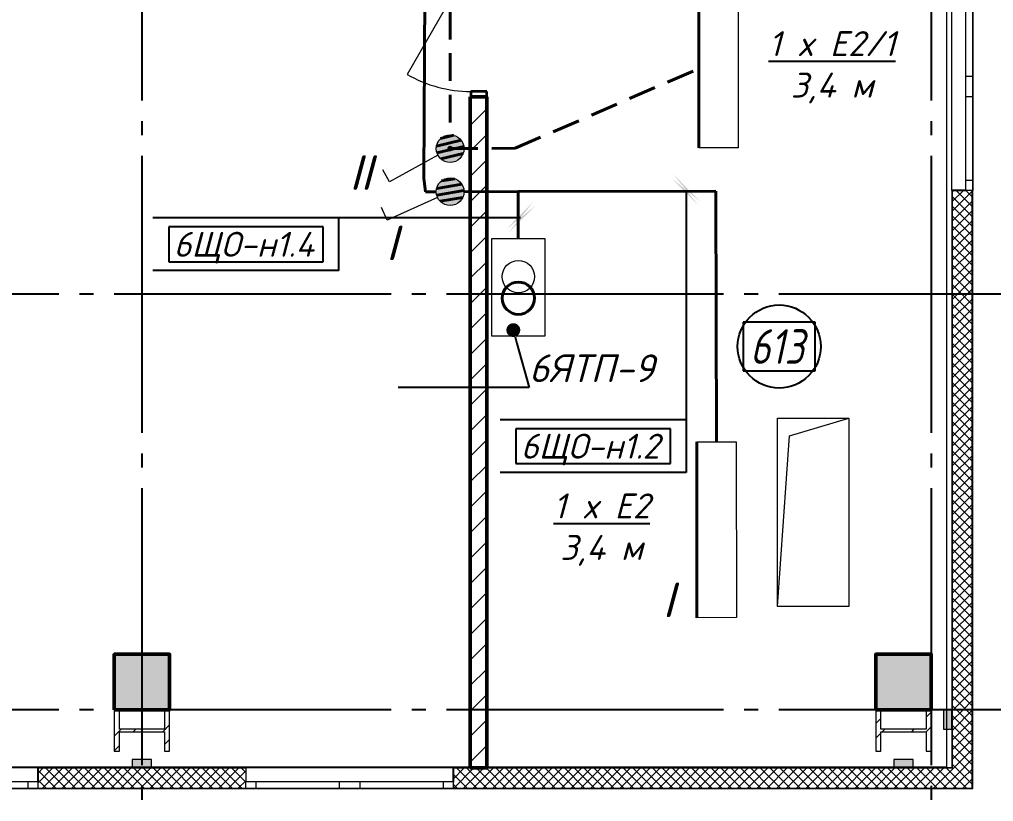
# Model space of a CAD drawing. Header units: millimetres. Extents: x 0 to 1093, y 0 to 420.
# Drawn here: x 449.3 to 519.7, y 93 to 149.4 of the extents above; entities that cross this region are included whole.
import ezdxf
from ezdxf import colors
from ezdxf.entities.mleader import LeaderData, LeaderLine
from ezdxf.math import Vec2, Vec3

# ---------------------------------------------------------------- set-up
doc = ezdxf.new("R2010")
doc.units = ezdxf.units.MM
doc.linetypes.add('JIS_02_2.0', pattern=[3, 2, -1])
doc.linetypes.add('ГОСТ 2.303 5', pattern=[24, 20, -1.5, 1, -1.5])
for name, color, linetype in [('Viewport1ForCustomObjects_0', 7, 'Continuous'), ('Viewport2ForCustomObjects_0', 7, 'Continuous'), ('Номер помещения', 7, 'Continuous'), ('СПКБ-0000-000-АР#006$0$Двери ArchiCAD', 7, 'Continuous'), ('СПКБ-0000-000-АР#006$0$Колонны новые', 7, 'Continuous'), ('СПКБ-0000-000-АР#006$0$Колонны существующие', 7, 'Continuous'), ('СПКБ-0000-000-АР#006$0$Окна ArchiCAD', 7, 'Continuous'), ('СПКБ-0000-000-АР#006$0$Перекрытие новые', 7, 'Continuous'), ('СПКБ-0000-000-АР#006$0$Стены', 7, 'Continuous'), ('СПКБ-0000-000-АР#006$0$Фахверк', 7, 'Continuous'), ('Строительные оси', 7, 'Continuous'), ('ЭО_АВАРИЙНОЕ ОСВЕЩЕНИЕ', 7, 'Continuous'), ('ЭО_РАБОЧЕЕ ОСВЕЩЕНИЕ', 7, 'Continuous'), ('ЭС', 7, 'Continuous')]:
    doc.layers.add(name, color=color, linetype=linetype)
for name, color, linetype, lineweight, true_color in [('СПКБ-0000-000-АР#006$0$Двери ArchiCAD_Ном._пера__23', 7, 'Continuous', 35, 0xff6600), ('СПКБ-0000-000-АР#006$0$Двери ArchiCAD_Ном._пера__3', 7, 'Continuous', 18, 0xff6600), ('СПКБ-0000-000-АР#006$0$Двери ArchiCAD_Ном._пера__58', 7, 'Continuous', 50, 0xdf0000), ('СПКБ-0000-000-АР#006$0$Колонны новые_Ном._пера__108', 7, 'Continuous', 13, 0xfd8379), ('СПКБ-0000-000-АР#006$0$Колонны существующие_Ном._пера__102', 7, 'Continuous', 13, 0xcccccc), ('СПКБ-0000-000-АР#006$0$Окна ArchiCAD_Ном._пера__68', 7, 'Continuous', 20, 0xfd4435), ('СПКБ-0000-000-АР#006$0$Перекрытие новые_Ном._пера__161', 7, 'Continuous', 13, 0xe11606), ('СПКБ-0000-000-АР#006$0$Стены_Ном._пера__58', 7, 'Continuous', 50, 0xdf0000), ('СПКБ-0000-000-АР#006$0$Стены_Ном._пера__68', 7, 'Continuous', 20, 0xfd4435), ('СПКБ-0000-000-АР#006$0$Фахверк_Ном._пера__102', 7, 'Continuous', 13, 0xcccccc)]:
    doc.layers.add(name, color=color, linetype=linetype, lineweight=lineweight, true_color=true_color)
for name, color, linetype, lineweight in [('СПКБ-0000-000-АР#006$0$Колонны новые_Ном._пера__20', 1, 'Continuous', 20), ('СПКБ-0000-000-АР#006$0$Колонны существующие_Ном._пера__141', 7, 'Continuous', 50), ('СПКБ-0000-000-АР#006$0$Окна ArchiCAD_Ном._пера__6', 5, 'Continuous', 9), ('СПКБ-0000-000-АР#006$0$Стены_Ном._пера__20', 1, 'Continuous', 20), ('СПКБ-0000-000-АР#006$0$Фахверк_Ном._пера__1', 7, 'Continuous', 13), ('СПКБ-0000-000-АР#006$0$Шахты ОВ_Ном._пера__1', 7, 'Continuous', 13)]:
    doc.layers.add(name, color=color, linetype=linetype, lineweight=lineweight)
doc.styles.add('1.8', font='isocpeui.ttf', dxfattribs={"height": 1.8})
doc.styles.add('2.5', font='isocpeui.ttf')
doc.styles.add('CustomTextStyle102', font='isocpeui.ttf', dxfattribs={"width": 0.987755, "height": 1.8})
doc.styles.add('CustomTextStyle104', font='isocpeui.ttf', dxfattribs={"width": 0.987755, "height": 1.8})
doc.styles.add('CustomTextStyle49', font='isocpeui.ttf', dxfattribs={"width": 0.811416, "height": 2.5})
pattern_1 = [(45, (0, 0), (-35.35534, 35.35534), []), (135, (0, 0), (35.35534, 35.35534), [])]
pattern_2 = [(45, (0, 0), (-91.9239, 91.9239), [])]
pattern_3 = [(45, (0, 0), (-159.099, 159.099), []), (45, (-53.03, 53.03), (-159.099, 159.099), [])]

# ---------------------------------------------------------------- blocks, each defined once
blk = doc.blocks.new('_Dot')
at = {"color": 0, "linetype": 'ByBlock', "lineweight": -2}
blk.add_line((-0.5, 0), (-1, 0), dxfattribs=at)
at = {"color": 0, "linetype": 'ByBlock', "const_width": 0.5}
blk.add_lwpolyline([(-0.25, 0, 1), (0.25, 0, 1)], format="xyb", close=True, dxfattribs=at)
blk = doc.blocks.new('*E373')
at = {"layer": 'Номер помещения', "color": 7, "linetype": 'Continuous', "true_color": 0xffffff}
for p, q in [((169.053, 6.833), (163.853, 6.833)), ((163.853, 6.833), (163.853, 3.333)), ((169.053, 3.333), (169.053, 6.833)), ((163.853, 3.333), (169.053, 3.333)), ((163.853, 3.333), (163.853, 3.333))]:
    blk.add_line(p, q, dxfattribs=at)
at = {"layer": 'Номер помещения', "color": 6, "linetype": 'Continuous'}
blk.add_circle((166.453, 5.083), 3, dxfattribs=at)
at = {"layer": 'Строительные оси', "color": 3, "linetype": 'ГОСТ 2.303 5', "lineweight": 25}
for p, q in [((120.431, 258.857), (120.431, -45.143)), ((177.431, 258.857), (177.431, -45.143)), ((186.431, 8.857), (-283.569, 8.857)), ((186.431, -21.143), (-283.569, -21.143))]:
    blk.add_line(p, q, dxfattribs=at)
at = {"layer": 'ЭО_АВАРИЙНОЕ ОСВЕЩЕНИЕ', "color": 1, "linetype": 'JIS_02_2.0', "lineweight": 40}
for p, q in [((142.68, 47.259), (142.688, 20.378)), ((147.388, 19.402), (160.649, 25.158)), ((142.688, 19.378), (147.388, 19.402)), ((142.688, 19.378), (142.688, 19.378)), ((142.688, 19.378), (142.688, 19.378)), ((142.688, 19.378), (142.688, 19.378)), ((142.688, 19.378), (142.688, 19.378)), ((142.688, 19.378), (142.688, 19.378)), ((142.688, 19.378), (142.688, 19.378)), ((142.688, 19.378), (142.688, 19.378)), ((142.688, 19.378), (142.688, 19.378)), ((142.688, 19.378), (142.688, 19.378)), ((147.388, 19.402), (147.388, 19.402)), ((147.388, 19.402), (147.388, 19.402)), ((147.388, 19.402), (147.388, 19.402)), ((147.388, 19.402), (147.388, 19.402))]:
    blk.add_line(p, q, dxfattribs=at)
at = {"layer": 'ЭО_АВАРИЙНОЕ ОСВЕЩЕНИЕ', "color": 1, "lineweight": 40}
for p, q in [((160.649, 19.431), (160.649, 32.121)), ((143.487, 19.979), (141.702, 19.544)), ((142.96, 20.341), (142.004, 20.108)), ((143.676, 19.535), (141.739, 19.063)), ((143.626, 19.032), (142.014, 18.639))]:
    blk.add_line(p, q, dxfattribs=at)
at = {"layer": 'ЭО_АВАРИЙНОЕ ОСВЕЩЕНИЕ', "color": 7, "lineweight": 0}
for p, q in [((163.499, 32.121), (163.499, 19.431)), ((163.499, 19.431), (160.649, 19.431)), ((141.811, 18.898), (138.302, 16.977)), ((138.302, 16.977), (137.822, 17.855))]:
    blk.add_line(p, q, dxfattribs=at)
at = {"layer": 'ЭО_АВАРИЙНОЕ ОСВЕЩЕНИЕ', "color": 1, "linetype": 'JIS_02_2.0', "lineweight": 40, "const_width": 0.2, "flags": 128}
blk.add_lwpolyline([(142.588, 19.378, 1), (142.788, 19.378, 1)], format="xyb", close=True, dxfattribs=at)
at = {"layer": 'ЭО_АВАРИЙНОЕ ОСВЕЩЕНИЕ', "color": 7, "lineweight": 0}
blk.add_circle((142.688, 19.378), 1, dxfattribs=at)
at = {"layer": 'ЭО_АВАРИЙНОЕ ОСВЕЩЕНИЕ', "color": 1, "lineweight": 0}
for points in [[(141.833, 19.898), (141.79, 19.615), (143.659, 19.615)], [(142.291, 20.233), (141.833, 19.898), (143.452, 19.898)], [(141.833, 19.898), (143.452, 19.898), (143.659, 19.615)], [(142.451, 20.35), (142.291, 20.233), (143.207, 20.233)], [(142.291, 20.233), (143.207, 20.233), (143.452, 19.898)], [(141.79, 19.615), (141.716, 19.141), (143.586, 19.141)], [(141.716, 19.141), (141.923, 18.859), (143.542, 18.859)], [(141.716, 19.141), (143.586, 19.141), (143.542, 18.859)], [(141.79, 19.615), (143.659, 19.615), (143.586, 19.141)], [(141.923, 18.859), (142.168, 18.524), (143.085, 18.524)], [(141.923, 18.859), (143.542, 18.859), (143.085, 18.524)], [(142.168, 18.524), (143.085, 18.524), (142.925, 18.407)]]:
    blk.add_solid(points, dxfattribs=at)
at = {"layer": 'ЭО_РАБОЧЕЕ ОСВЕЩЕНИЕ', "color": 5, "lineweight": 40}
for p, q in [((140.912, 43.933), (140.798, 17.248)), ((140.798, 17.248), (140.912, 16.266)), ((143.033, 17.202), (142.062, 17.043)), ((140.912, 16.266), (141.689, 16.265)), ((143.531, 16.802), (141.718, 16.503)), ((143.685, 16.344), (141.719, 16.021)), ((143.689, 16.266), (147.601, 16.275)), ((147.601, 16.275), (161.875, 16.308)), ((147.609, 12.852), (147.601, 16.275)), ((161.875, 16.308), (161.917, -1.806)), ((143.598, 15.847), (141.96, 15.578)), ((147.617, 9.352), (147.617, 9.352)), ((160.509, -14.496), (160.505, -1.806))]:
    blk.add_line(p, q, dxfattribs=at)
at = {"layer": 'ЭО_РАБОЧЕЕ ОСВЕЩЕНИЕ', "color": 7, "lineweight": 0}
for p, q in [((141.778, 15.851), (138.133, 14.203)), ((138.133, 14.203), (137.721, 15.114)), ((149.561, 12.852), (145.673, 12.852)), ((145.673, 12.852), (145.673, 5.852)), ((149.561, 5.852), (149.561, 12.852)), ((145.673, 5.852), (149.561, 5.852)), ((160.505, -1.806), (163.355, -1.805)), ((163.355, -1.805), (163.359, -14.495)), ((163.359, -14.495), (160.509, -14.496))]:
    blk.add_line(p, q, dxfattribs=at)
for centre, radius in [((142.689, 16.263), 1), ((147.617, 10.13), 1.167)]:
    blk.add_circle(centre, radius, dxfattribs=at)
at = {"layer": 'ЭО_РАБОЧЕЕ ОСВЕЩЕНИЕ', "color": 5, "lineweight": 40}
blk.add_circle((147.617, 8.575), 1.167, dxfattribs=at)
at = {"layer": 'ЭО_РАБОЧЕЕ ОСВЕЩЕНИЕ', "color": 5, "lineweight": 0}
for points in [[(142.246, 17.076), (141.876, 16.846), (143.414, 16.846)], [(142.526, 17.25), (142.246, 17.076), (143.272, 17.076)], [(142.246, 17.076), (143.272, 17.076), (143.414, 16.846)], [(141.778, 16.426), (141.702, 16.101), (143.6, 16.101)], [(141.876, 16.846), (141.778, 16.426), (143.675, 16.426)], [(141.778, 16.426), (143.675, 16.426), (143.6, 16.101)], [(141.876, 16.846), (143.414, 16.846), (143.675, 16.426)], [(141.702, 16.101), (141.963, 15.68), (143.501, 15.68)], [(141.702, 16.101), (143.6, 16.101), (143.501, 15.68)], [(141.963, 15.68), (142.106, 15.451), (143.132, 15.451)], [(141.963, 15.68), (143.501, 15.68), (143.132, 15.451)], [(142.106, 15.451), (143.132, 15.451), (142.851, 15.277)]]:
    blk.add_solid(points, dxfattribs=at)
at = {"layer": 'Номер помещения', "linetype": 'Continuous', "style": 'CustomTextStyle49', "width": 0.811416}
blk.add_text('613', height=2.5, dxfattribs=at).set_placement((164.353, 3.833))
blk = doc.blocks.new('СПКБ-0000-000-АР#006$0$Перекрытие_1', base_point=(-24406.7, 20246.8))
at = {"layer": 'СПКБ-0000-000-АР#006$0$Перекрытие новые_Ном._пера__161', "color": 12, "linetype": 'Continuous', "lineweight": 13, "true_color": 0xe11606, "flags": 128}
blk.add_lwpolyline([(-17959.4, 25285.7), (17852.9, 25289.2), (17852.9, 19187.9), (22461.7, 19187.9), (22461.7, 18544.1), (22461.7, 17594.1), (22461.7, 15678), (25022.7, 15678), (25022.7, 12760.6), (19944.2, 12760.6), (19944.2, 10010.9), (25022.7, 10010.9), (25022.7, 7088.5), (22462, 7088.5), (22462, 5173.8), (22462, 4223.8), (22462, 3576.5), (17852.7, 3576.5), (17852.9, -2527.3), (5824.2, -2528.1), (-24406.7, -2530.3)], dxfattribs=at)
blk = doc.blocks.new('СПКБ-0000-000-АР#006$0$Двустворчатое Окно 19')
at = {"layer": 'СПКБ-0000-000-АР#006$0$Окна ArchiCAD_Ном._пера__6', "color": 5, "linetype": 'Continuous', "lineweight": 9}
for p, q in [((-747, 100), (747, 100)), ((-750, 0), (-675, 0)), ((-675, 0), (-675, -50)), ((-675, 0), (-75, 0)), ((-75, -50), (-75, 0)), ((-75, 0), (0, 0)), ((0, 0), (75, 0)), ((75, 0), (75, -50)), ((75, 0), (675, 0)), ((675, -50), (675, 0)), ((675, 0), (750, 0)), ((-750, -50), (750, -50)), ((-675, -50), (-750, -50)), ((-75, -50), (-675, -50)), ((0, -50), (-75, -50)), ((75, -50), (0, -50)), ((675, -50), (75, -50)), ((750, -50), (675, -50))]:
    blk.add_line(p, q, dxfattribs=at)
at = {"layer": 'СПКБ-0000-000-АР#006$0$Окна ArchiCAD_Ном._пера__68', "color": 20, "linetype": 'Continuous', "lineweight": 20, "true_color": 0xfd4435}
for p, q in [((-750, -47), (-750, 0)), ((750, -47), (750, 0)), ((-750, -50), (-750, -47)), ((750, -50), (750, -47))]:
    blk.add_line(p, q, dxfattribs=at)
blk = doc.blocks.new('СПКБ-0000-000-АР#006$0$Стена_6', base_point=(17892.7, -2534.3))
at = {"layer": 'СПКБ-0000-000-АР#006$0$Стены_Ном._пера__68', "linetype": 'Continuous', "lineweight": 20, "true_color": 0xfd4435}
for points in [[(17892.7, 3584), (17892.7, 3440.7), (17895.7, 3440.7), (17895.7, 3584)], [(18042.7, 3440.7), (18042.7, 3584), (18039.7, 3584), (18039.7, 3440.7)], [(17895.7, 3440.7), (17892.9, 3440.7), (17892.9, 3300.7), (17895.7, 3300.7)], [(18042.7, 3300.7), (18042.7, 3440.7), (18039.7, 3440.7), (18039.7, 3300.7)], [(17892.7, 3300.7), (17892.7, 3135.7), (17895.7, 3135.7), (17895.7, 3300.7)], [(18042.7, 3300.7), (18039.7, 3300.7), (18039.7, 3135.7), (18042.7, 3135.7)], [(17892.7, 3132.7), (17992.7, 3132.7), (17992.7, 3135.7), (17895.7, 3135.7), (17892.7, 3135.7)], [(17892.7, 1635.7), (17895.7, 1635.7), (17992.7, 1635.7), (17992.7, 1638.7), (17892.7, 1638.7)], [(17892.7, -2114.3), (17895.7, -2114.3), (17895.7, 1635.7), (17892.7, 1635.7)], [(18039.7, -2114.3), (18042.7, -2114.3), (18042.7, 1635.7), (18039.7, 1635.7)], [(17895.7, -2114.3), (17892.9, -2114.3), (17892.9, -2254.3), (17895.7, -2254.3)], [(18042.7, -2254.3), (18042.7, -2114.3), (18039.7, -2114.3), (18039.7, -2254.3)], [(17892.7, -2254.3), (17892.7, -2534.3), (17895.7, -2537.3), (17895.7, -2254.3)], [(18042.7, -2684.3), (18042.7, -2254.3), (18039.7, -2254.3), (18039.7, -2681.3)]]:
    blk.add_hatch(color=20, dxfattribs=at).paths.add_polyline_path(points)
h = blk.add_hatch(dxfattribs=at)
h.set_pattern_fill('СЕТКА_5X5_ДИАГОНАЛЬНАЯ', color=20, style=0, pattern_type=2)
h.set_pattern_definition(pattern_1)
h.paths.add_polyline_path([(17895.7, 3584), (17895.7, 3440.7), (18039.7, 3440.7), (18039.7, 3584)])
h = blk.add_hatch(dxfattribs=at)
h.set_pattern_fill('СЕТКА_5X5_ДИАГОНАЛЬНАЯ', color=20, style=0, pattern_type=2)
h.set_pattern_definition(pattern_1)
h.paths.add_polyline_path([(18039.7, 3300.7), (18039.7, 3440.7), (17895.7, 3440.7), (17895.7, 3300.7)])
h = blk.add_hatch(dxfattribs=at)
h.set_pattern_fill('СЕТКА_5X5_ДИАГОНАЛЬНАЯ', color=20, style=0, pattern_type=2)
h.set_pattern_definition(pattern_1)
h.paths.add_polyline_path([(17895.7, 3300.7), (17895.7, 3135.7), (17992.7, 3135.7), (18039.7, 3135.7), (18039.7, 3300.7)])
h = blk.add_hatch(dxfattribs=at)
h.set_pattern_fill('СЕТКА_5X5_ДИАГОНАЛЬНАЯ', color=20, style=0, pattern_type=2)
h.set_pattern_definition(pattern_1)
h.paths.add_polyline_path([(17992.7, 1635.7), (17895.7, 1635.7), (17895.7, -2114.3), (18039.7, -2114.3), (18039.7, 1635.7)])
h = blk.add_hatch(dxfattribs=at)
h.set_pattern_fill('СЕТКА_5X5_ДИАГОНАЛЬНАЯ', color=20, style=0, pattern_type=2)
h.set_pattern_definition(pattern_1)
h.paths.add_polyline_path([(18039.7, -2254.3), (18039.7, -2114.3), (17895.7, -2114.3), (17895.7, -2254.3)])
h = blk.add_hatch(dxfattribs=at)
h.set_pattern_fill('СЕТКА_5X5_ДИАГОНАЛЬНАЯ', color=20, style=0, pattern_type=2)
h.set_pattern_definition(pattern_1)
h.paths.add_polyline_path([(17895.7, -2254.3), (17895.7, -2537.3), (18039.7, -2681.3), (18039.7, -2254.3)])
at = {"layer": 'СПКБ-0000-000-АР#006$0$Стены_Ном._пера__68', "color": 20, "linetype": 'Continuous', "lineweight": 20, "true_color": 0xfd4435}
for p, q in [((17895.7, 3584), (17895.7, 3440.7)), ((18039.7, 3440.7), (18039.7, 3584)), ((17895.7, 3440.7), (17895.7, 3300.7)), ((18039.7, 3300.7), (18039.7, 3440.7)), ((17895.7, 3300.7), (17895.7, 3135.7)), ((18039.7, 3135.7), (18039.7, 3300.7)), ((17892.7, 3135.7), (17892.7, 3132.7)), ((17992.7, 3132.7), (17892.7, 3132.7)), ((17895.7, 3135.7), (17992.7, 3135.7)), ((17992.7, 3135.7), (17992.7, 3132.7)), ((18039.7, 3135.7), (17992.7, 3135.7)), ((18042.7, 3135.7), (18039.7, 3135.7)), ((17992.7, 1638.7), (17892.7, 1638.7)), ((17892.7, 1635.7), (17892.7, 1638.7)), ((17895.7, 1635.7), (17895.7, -2114.3)), ((17895.7, 1635.7), (17992.7, 1635.7)), ((17992.7, 1635.7), (17992.7, 1638.7)), ((18039.7, 1635.7), (17992.7, 1635.7)), ((18039.7, -2114.3), (18039.7, 1635.7)), ((18042.7, 1635.7), (18039.7, 1635.7)), ((17895.7, -2114.3), (17895.7, -2254.3)), ((18039.7, -2254.3), (18039.7, -2114.3)), ((17895.7, -2254.3), (17895.7, -2537.3)), ((18039.7, -2681.3), (18039.7, -2254.3))]:
    blk.add_line(p, q, dxfattribs=at)
at = {"layer": 'СПКБ-0000-000-АР#006$0$Стены_Ном._пера__68', "color": 20, "linetype": 'Continuous', "lineweight": 20, "true_color": 0xfd4435, "flags": 128}
for points in [[(18042.7, 3584), (17892.7, 3584)], [(17892.7, 3584), (17892.7, 3440.7)], [(18042.7, 3135.7), (18042.7, 3584)], [(17892.7, 3300.7), (17892.7, 3135.7)], [(17892.7, 1635.7), (17892.7, -2114.3)], [(18042.7, -2684.3), (18042.7, 1635.7)], [(17892.7, -2254.3), (17892.7, -2534.3)]]:
    blk.add_lwpolyline(points, dxfattribs=at)
at = {"layer": 'СПКБ-0000-000-АР#006$0$Окна ArchiCAD', "color": 5, "linetype": 'Continuous', "lineweight": 9, "zscale": 1000, "rotation": 90}
blk.add_blockref('СПКБ-0000-000-АР#006$0$Двустворчатое Окно 19', (17992.7, 2385.7), dxfattribs=at)
blk = doc.blocks.new('СПКБ-0000-000-АР#006$0$Однопольная Дверь 19_3')
at = {"layer": 'СПКБ-0000-000-АР#006$0$Двери ArchiCAD_Ном._пера__23', "color": 30, "linetype": 'Continuous', "lineweight": 35, "true_color": 0xff6600}
for p, q in [((-460, 0), (-500, 0)), ((-500, 0), (-500, -115)), ((-460, -115), (-460, 0)), ((500, 0), (460, 0)), ((460, 0), (460, -115)), ((500, -115), (500, 0)), ((-500, -115), (-460, -115)), ((460, -115), (500, -115))]:
    blk.add_line(p, q, dxfattribs=at)
at = {"layer": 'СПКБ-0000-000-АР#006$0$Двери ArchiCAD_Ном._пера__3', "color": 30, "linetype": 'Continuous', "lineweight": 18, "true_color": 0xff6600}
blk.add_line((460, 0), (-336.7, 460), dxfattribs=at)
blk.add_arc((460, 0), 920, 150, 180, dxfattribs=at)
at = {"layer": 'СПКБ-0000-000-АР#006$0$Двери ArchiCAD_Ном._пера__58', "color": 12, "linetype": 'Continuous', "lineweight": 50, "true_color": 0xdf0000}
for p, q in [((-500, 5), (-537, 5)), ((-500, 0), (-500, 5)), ((-500, -115), (-500, 0)), ((500, 0), (500, 5)), ((500, 5), (537, 5)), ((500, -115), (500, 0)), ((-500, -115), (-537, -115)), ((500, -115), (537, -115))]:
    blk.add_line(p, q, dxfattribs=at)
blk = doc.blocks.new('СПКБ-0000-000-АР#006$0$Стена_103', base_point=(14533.1, 4310.7))
at = {"layer": 'СПКБ-0000-000-АР#006$0$Стены_Ном._пера__20', "linetype": 'Continuous', "lineweight": 20}
h = blk.add_hatch(dxfattribs=at)
h.set_pattern_fill('КИРПИЧ_ОБЫКНОВЕННЫЙ', color=1, style=0, pattern_type=2)
h.set_pattern_definition(pattern_2)
h.paths.add_polyline_path([(14413.1, 4430.7), (14413.1, 3310.6), (14418.1, 3310.6), (14533.1, 3310.6), (14533.1, 4310.7)])
h = blk.add_hatch(dxfattribs=at)
h.set_pattern_fill('КИРПИЧ_ОБЫКНОВЕННЫЙ', color=1, style=0, pattern_type=2)
h.set_pattern_definition(pattern_2)
h.paths.add_polyline_path([(14413.1, -2534.3), (14533.1, -2534.3), (14533.1, 2310.6), (14418.1, 2310.6), (14413.1, 2310.6)])
at = {"layer": 'СПКБ-0000-000-АР#006$0$Стены_Ном._пера__58', "color": 12, "linetype": 'Continuous', "lineweight": 50, "true_color": 0xdf0000}
for p, q in [((14413.1, 3310.6), (14413.1, 3347.6)), ((14418.1, 3310.6), (14413.1, 3310.6)), ((14533.1, 3310.6), (14418.1, 3310.6)), ((14533.1, 3310.6), (14533.1, 3347.6)), ((14413.1, 2310.6), (14413.1, 2273.6)), ((14418.1, 2310.6), (14413.1, 2310.6)), ((14533.1, 2310.6), (14418.1, 2310.6)), ((14533.1, 2310.6), (14533.1, 2273.6))]:
    blk.add_line(p, q, dxfattribs=at)
at = {"layer": 'СПКБ-0000-000-АР#006$0$Стены_Ном._пера__58', "color": 12, "linetype": 'Continuous', "lineweight": 50, "true_color": 0xdf0000, "flags": 128}
for points in [[(14413.1, 4430.7), (14413.1, 3310.6)], [(14533.1, 3310.6), (14533.1, 4310.7)], [(14413.1, 2310.6), (14413.1, -2534.3)], [(14533.1, -2534.3), (14533.1, 2310.6)], [(14413.1, -2534.3), (14533.1, -2534.3)]]:
    blk.add_lwpolyline(points, dxfattribs=at)
at = {"layer": 'СПКБ-0000-000-АР#006$0$Двери ArchiCAD', "color": 21, "linetype": 'Continuous', "lineweight": 18, "true_color": 0xff9955, "zscale": 1000, "rotation": 90}
blk.add_blockref('СПКБ-0000-000-АР#006$0$Однопольная Дверь 19_3', (14418.1, 2810.6), dxfattribs=at)
blk = doc.blocks.new('СПКБ-0000-000-АР#006$0$Колонна_8', base_point=(12043.1, -1914.3))
at = {"layer": 'СПКБ-0000-000-АР#006$0$Колонны существующие_Ном._пера__102', "linetype": 'Continuous', "lineweight": 13, "true_color": 0xcccccc}
blk.add_hatch(color=254, dxfattribs=at).paths.add_polyline_path([(11843.1, -2114.3), (12243.1, -2114.3), (12243.1, -1714.3), (11843.1, -1714.3)])
at = {"layer": 'СПКБ-0000-000-АР#006$0$Колонны существующие_Ном._пера__141', "color": 7, "linetype": 'Continuous', "lineweight": 50, "flags": 128}
blk.add_lwpolyline([(11843.1, -2114.3), (12243.1, -2114.3), (12243.1, -1714.3), (11843.1, -1714.3)], close=True, dxfattribs=at)
blk = doc.blocks.new('СПКБ-0000-000-АР#006$0$Колонна_9', base_point=(17543.1, -1914.3))
at = {"layer": 'СПКБ-0000-000-АР#006$0$Колонны существующие_Ном._пера__102', "linetype": 'Continuous', "lineweight": 13, "true_color": 0xcccccc}
blk.add_hatch(color=254, dxfattribs=at).paths.add_polyline_path([(17343.1, -2114.3), (17743.1, -2114.3), (17743.1, -1714.3), (17343.1, -1714.3)])
at = {"layer": 'СПКБ-0000-000-АР#006$0$Колонны существующие_Ном._пера__141', "color": 7, "linetype": 'Continuous', "lineweight": 50, "flags": 128}
blk.add_lwpolyline([(17343.1, -2114.3), (17743.1, -2114.3), (17743.1, -1714.3), (17343.1, -1714.3)], close=True, dxfattribs=at)
blk = doc.blocks.new('СПКБ-0000-000-АР#006$0$Колонна_33', base_point=(12043.1, -2264.3))
at = {"layer": 'СПКБ-0000-000-АР#006$0$Колонны новые_Ном._пера__108', "linetype": 'Continuous', "lineweight": 13, "true_color": 0xfd8379}
h = blk.add_hatch(dxfattribs=at)
h.set_pattern_fill('СТАЛЬ', color=11, style=0, pattern_type=2)
h.set_pattern_definition(pattern_3)
h.paths.add_polyline_path([(12243.1, -2414.3), (12243.1, -2114.3), (12206.5, -2114.3), (12206.5, -2255.5), (11879.8, -2255.5), (11879.8, -2114.3), (11843.1, -2114.3), (11843.1, -2414.3), (11879.8, -2414.3), (11879.8, -2273), (12206.5, -2273), (12206.5, -2414.3)])
at = {"layer": 'СПКБ-0000-000-АР#006$0$Колонны новые_Ном._пера__20', "color": 1, "linetype": 'Continuous', "lineweight": 20}
for p, q in [((11879.8, -2114.3), (11843.1, -2114.3)), ((11843.1, -2114.3), (11843.1, -2414.3)), ((11879.8, -2255.5), (11879.8, -2114.3)), ((12243.1, -2114.3), (12206.5, -2114.3)), ((12206.5, -2114.3), (12206.5, -2255.5)), ((12243.1, -2414.3), (12243.1, -2114.3)), ((12206.5, -2255.5), (11879.8, -2255.5)), ((11879.8, -2414.3), (11879.8, -2273)), ((11879.8, -2273), (12206.5, -2273)), ((12206.5, -2273), (12206.5, -2414.3)), ((11843.1, -2414.3), (11879.8, -2414.3)), ((12206.5, -2414.3), (12243.1, -2414.3))]:
    blk.add_line(p, q, dxfattribs=at)
blk = doc.blocks.new('СПКБ-0000-000-АР#006$0$Колонна_34', base_point=(17543.1, -2264.3))
at = {"layer": 'СПКБ-0000-000-АР#006$0$Колонны новые_Ном._пера__108', "linetype": 'Continuous', "lineweight": 13, "true_color": 0xfd8379}
h = blk.add_hatch(dxfattribs=at)
h.set_pattern_fill('СТАЛЬ', color=11, style=0, pattern_type=2)
h.set_pattern_definition(pattern_3)
h.paths.add_polyline_path([(17743.1, -2414.3), (17743.1, -2114.3), (17706.5, -2114.3), (17706.5, -2255.5), (17379.8, -2255.5), (17379.8, -2114.3), (17343.1, -2114.3), (17343.1, -2414.3), (17379.8, -2414.3), (17379.8, -2273), (17706.5, -2273), (17706.5, -2414.3)])
at = {"layer": 'СПКБ-0000-000-АР#006$0$Колонны новые_Ном._пера__20', "color": 1, "linetype": 'Continuous', "lineweight": 20}
for p, q in [((17379.8, -2114.3), (17343.1, -2114.3)), ((17343.1, -2114.3), (17343.1, -2414.3)), ((17379.8, -2255.5), (17379.8, -2114.3)), ((17743.1, -2114.3), (17706.5, -2114.3)), ((17706.5, -2114.3), (17706.5, -2255.5)), ((17743.1, -2414.3), (17743.1, -2114.3)), ((17706.5, -2255.5), (17379.8, -2255.5)), ((17379.8, -2414.3), (17379.8, -2273)), ((17379.8, -2273), (17706.5, -2273)), ((17706.5, -2273), (17706.5, -2414.3)), ((17343.1, -2414.3), (17379.8, -2414.3)), ((17706.5, -2414.3), (17743.1, -2414.3))]:
    blk.add_line(p, q, dxfattribs=at)
blk = doc.blocks.new('СПКБ-0000-000-АР#006$0$Стена_105', base_point=(-24406.7, -2534.3))
at = {"layer": 'СПКБ-0000-000-АР#006$0$Стены_Ном._пера__68', "linetype": 'Continuous', "lineweight": 20, "true_color": 0xfd4435}
for points in [[(11293.1, -2534.3), (11290.1, -2534.3), (11290.1, -2634.3), (11293.1, -2634.3), (11293.1, -2537.3)], [(11293.1, -2537.3), (12793.1, -2537.3), (12793.1, -2534.3), (11293.1, -2534.3)], [(12796.1, -2534.3), (12793.1, -2534.3), (12793.1, -2537.3), (12793.1, -2634.3), (12796.1, -2634.3)], [(14293.1, -2534.3), (14290.1, -2534.3), (14290.1, -2634.3), (14293.1, -2634.3), (14293.1, -2537.3)], [(17892.7, -2534.3), (14293.1, -2534.3), (14293.1, -2537.3), (17895.7, -2537.3)], [(11293.1, -2681.3), (11293.1, -2684.3), (12793.1, -2684.3), (12793.1, -2681.3)], [(18039.7, -2681.3), (14293.1, -2681.3), (14293.1, -2684.3), (18042.7, -2684.3)]]:
    blk.add_hatch(color=20, dxfattribs=at).paths.add_polyline_path(points)
h = blk.add_hatch(dxfattribs=at)
h.set_pattern_fill('СЕТКА_5X5_ДИАГОНАЛЬНАЯ', color=20, style=0, pattern_type=2)
h.set_pattern_definition(pattern_1)
h.paths.add_polyline_path([(11293.1, -2681.3), (12793.1, -2681.3), (12793.1, -2634.3), (12793.1, -2537.3), (11293.1, -2537.3), (11293.1, -2634.3)])
h = blk.add_hatch(dxfattribs=at)
h.set_pattern_fill('СЕТКА_5X5_ДИАГОНАЛЬНАЯ', color=20, style=0, pattern_type=2)
h.set_pattern_definition(pattern_1)
h.paths.add_polyline_path([(14293.1, -2537.3), (14293.1, -2634.3), (14293.1, -2681.3), (18039.7, -2681.3), (17895.7, -2537.3)])
at = {"layer": 'СПКБ-0000-000-АР#006$0$Стены_Ном._пера__68', "color": 20, "linetype": 'Continuous', "lineweight": 20, "true_color": 0xfd4435}
for p, q in [((11290.1, -2634.3), (11290.1, -2534.3)), ((11293.1, -2534.3), (11290.1, -2534.3)), ((12793.1, -2537.3), (11293.1, -2537.3)), ((11293.1, -2537.3), (11293.1, -2634.3)), ((12793.1, -2534.3), (12796.1, -2534.3)), ((12793.1, -2537.3), (12793.1, -2634.3)), ((12796.1, -2634.3), (12796.1, -2534.3)), ((14290.1, -2634.3), (14290.1, -2534.3)), ((14293.1, -2534.3), (14290.1, -2534.3)), ((17895.7, -2537.3), (14293.1, -2537.3)), ((14293.1, -2537.3), (14293.1, -2634.3)), ((11293.1, -2634.3), (11290.1, -2634.3)), ((11293.1, -2681.3), (11293.1, -2634.3)), ((12793.1, -2634.3), (12796.1, -2634.3)), ((12793.1, -2681.3), (12793.1, -2634.3)), ((14293.1, -2634.3), (14290.1, -2634.3)), ((14293.1, -2681.3), (14293.1, -2634.3)), ((11293.1, -2681.3), (12793.1, -2681.3)), ((11293.1, -2684.3), (11293.1, -2681.3)), ((12793.1, -2684.3), (12793.1, -2681.3)), ((14293.1, -2681.3), (18039.7, -2681.3)), ((14293.1, -2684.3), (14293.1, -2681.3))]:
    blk.add_line(p, q, dxfattribs=at)
at = {"layer": 'СПКБ-0000-000-АР#006$0$Стены_Ном._пера__68', "color": 20, "linetype": 'Continuous', "lineweight": 20, "true_color": 0xfd4435, "flags": 128}
for points in [[(12793.1, -2534.3), (11293.1, -2534.3)], [(17892.7, -2534.3), (14293.1, -2534.3)], [(11293.1, -2684.3), (12793.1, -2684.3)], [(14293.1, -2684.3), (18042.7, -2684.3)]]:
    blk.add_lwpolyline(points, dxfattribs=at)
at = {"layer": 'СПКБ-0000-000-АР#006$0$Окна ArchiCAD', "color": 5, "linetype": 'Continuous', "lineweight": 9, "xscale": -1, "zscale": 1000}
for p in [(10543.1, -2634.3), (13543.1, -2634.3)]:
    blk.add_blockref('СПКБ-0000-000-АР#006$0$Двустворчатое Окно 19', p, dxfattribs=at)
blk = doc.blocks.new('СПКБ-0000-000-АР#006$0$Колонна_74', base_point=(12043.1, -2504.3))
at = {"layer": 'СПКБ-0000-000-АР#006$0$Фахверк_Ном._пера__102', "linetype": 'Continuous', "lineweight": 13, "true_color": 0xcccccc}
blk.add_hatch(color=254, dxfattribs=at).paths.add_polyline_path([(11973.1, -2534.3), (12113.1, -2534.3), (12113.1, -2474.3), (11973.1, -2474.3)])
at = {"layer": 'СПКБ-0000-000-АР#006$0$Фахверк_Ном._пера__1', "color": 7, "linetype": 'Continuous', "lineweight": 13, "flags": 128}
blk.add_lwpolyline([(11973.1, -2534.3), (12113.1, -2534.3), (12113.1, -2474.3), (11973.1, -2474.3)], close=True, dxfattribs=at)
blk = doc.blocks.new('СПКБ-0000-000-АР#006$0$Колонна_75', base_point=(17543.1, -2504.3))
at = {"layer": 'СПКБ-0000-000-АР#006$0$Фахверк_Ном._пера__102', "linetype": 'Continuous', "lineweight": 13, "true_color": 0xcccccc}
blk.add_hatch(color=254, dxfattribs=at).paths.add_polyline_path([(17473.1, -2534.3), (17613.1, -2534.3), (17613.1, -2474.3), (17473.1, -2474.3)])
at = {"layer": 'СПКБ-0000-000-АР#006$0$Фахверк_Ном._пера__1', "color": 7, "linetype": 'Continuous', "lineweight": 13, "flags": 128}
blk.add_lwpolyline([(17473.1, -2534.3), (17613.1, -2534.3), (17613.1, -2474.3), (17473.1, -2474.3)], close=True, dxfattribs=at)
blk = doc.blocks.new('СПКБ-0000-000-АР#006$0$Колонна_76', base_point=(17862.9, -2184.3))
at = {"layer": 'СПКБ-0000-000-АР#006$0$Фахверк_Ном._пера__102', "linetype": 'Continuous', "lineweight": 13, "true_color": 0xcccccc}
blk.add_hatch(color=254, dxfattribs=at).paths.add_polyline_path([(17892.9, -2254.3), (17892.9, -2114.3), (17832.9, -2114.3), (17832.9, -2254.3)])
at = {"layer": 'СПКБ-0000-000-АР#006$0$Фахверк_Ном._пера__1', "color": 7, "linetype": 'Continuous', "lineweight": 13, "flags": 128}
blk.add_lwpolyline([(17892.9, -2254.3), (17892.9, -2114.3), (17832.9, -2114.3), (17832.9, -2254.3)], close=True, dxfattribs=at)
blk = doc.blocks.new('*E372')
at = {"layer": 'СПКБ-0000-000-АР#006$0$Шахты ОВ_Ном._пера__1', "color": 7, "linetype": 'Continuous', "lineweight": 13}
for p, q in [((412.757, 25.472), (417.049, 26.751)), ((411.899, 13.151), (412.757, 25.472))]:
    blk.add_line(p, q, dxfattribs=at)
at = {"layer": 'СПКБ-0000-000-АР#006$0$Шахты ОВ_Ном._пера__1', "color": 7, "linetype": 'Continuous', "lineweight": 13, "flags": 128}
blk.add_lwpolyline([(411.899, 26.751), (417.049, 26.751), (417.049, 13.151), (411.899, 13.151)], close=True, dxfattribs=at)
at = {"layer": 'СПКБ-0000-000-АР#006$0$Колонны новые', "color": 1, "lineweight": 20, "xscale": 0.01, "yscale": 0.01, "zscale": 0.01}
for name, p in [('СПКБ-0000-000-АР#006$0$Колонна_33', (365.999, 4.201)), ('СПКБ-0000-000-АР#006$0$Колонна_34', (420.999, 4.201))]:
    blk.add_blockref(name, p, dxfattribs=at)
at = {"layer": 'СПКБ-0000-000-АР#006$0$Колонны существующие', "color": 7, "lineweight": 50, "xscale": 0.01, "yscale": 0.01, "zscale": 0.01}
for name, p in [('СПКБ-0000-000-АР#006$0$Колонна_8', (365.999, 7.701)), ('СПКБ-0000-000-АР#006$0$Колонна_9', (420.999, 7.701))]:
    blk.add_blockref(name, p, dxfattribs=at)
at = {"layer": 'СПКБ-0000-000-АР#006$0$Перекрытие новые', "color": 12, "linetype": 'Continuous', "lineweight": 13, "true_color": 0xe11606, "xscale": 0.01, "yscale": 0.01, "zscale": 0.01}
blk.add_blockref('СПКБ-0000-000-АР#006$0$Перекрытие_1', (1.5, 229.311), dxfattribs=at)
at = {"layer": 'СПКБ-0000-000-АР#006$0$Стены', "color": 12, "lineweight": 50, "true_color": 0xdf0000, "xscale": 0.01, "yscale": 0.01, "zscale": 0.01}
blk.add_blockref('СПКБ-0000-000-АР#006$0$Стена_103', (390.899, 69.95), dxfattribs=at)
at = {"layer": 'СПКБ-0000-000-АР#006$0$Стены', "color": 20, "lineweight": 20, "true_color": 0xfd4435, "xscale": 0.01, "yscale": 0.01, "zscale": 0.01}
for name, p in [('СПКБ-0000-000-АР#006$0$Стена_6', (424.494, 1.5)), ('СПКБ-0000-000-АР#006$0$Стена_105', (1.5, 1.5))]:
    blk.add_blockref(name, p, dxfattribs=at)
at = {"layer": 'СПКБ-0000-000-АР#006$0$Фахверк', "color": 7, "lineweight": 13, "xscale": 0.01, "yscale": 0.01, "zscale": 0.01}
for name, p in [('СПКБ-0000-000-АР#006$0$Колонна_76', (424.196, 5.001)), ('СПКБ-0000-000-АР#006$0$Колонна_74', (365.999, 1.801)), ('СПКБ-0000-000-АР#006$0$Колонна_75', (420.999, 1.801))]:
    blk.add_blockref(name, p, dxfattribs=at)
blk = doc.blocks.new('CustomObjectsInViewport1_0')
at = {"layer": 'ЭС'}
for p, q in [((497.489, 137.11), (497.489, 116.717)), ((472.414, 135.095), (458.978, 135.095)), ((485.528, 135.114), (472.414, 135.095)), ((472.414, 131.295), (472.414, 135.095)), ((472.414, 131.295), (458.978, 131.295)), ((497.489, 120.517), (484.052, 120.517)), ((497.489, 120.517), (497.489, 116.717)), ((497.489, 116.717), (484.052, 116.717))]:
    blk.add_line(p, q, dxfattribs=at)
at = {"layer": 'ЭС', "color": 7, "true_color": 0xffffff}
for p, q in [((471.274, 134.455), (460.118, 134.455)), ((460.118, 134.455), (460.118, 131.935)), ((471.274, 131.935), (471.274, 134.455)), ((460.118, 131.935), (471.274, 131.935)), ((460.118, 131.935), (460.118, 131.935)), ((496.349, 119.877), (485.192, 119.877)), ((485.192, 119.877), (485.192, 117.357)), ((496.349, 117.357), (496.349, 119.877)), ((485.192, 117.357), (496.349, 117.357)), ((485.192, 117.357), (485.192, 117.357))]:
    blk.add_line(p, q, dxfattribs=at)
at = {"layer": 'ЭС'}
for points in [[(498.595, 136.216), (496.595, 138.216), (496.383, 138.004), (498.383, 136.004)], [(484.635, 134.006), (486.633, 136.009), (486.42, 136.221), (484.423, 134.218)]]:
    blk.add_solid(points, dxfattribs=at)
at = {"layer": 'ЭС', "width": 0.987755}
for s, style, p in [('6ЩО-н1.4', 'CustomTextStyle102', (460.478, 132.295)), ('6ЩО-н1.2', 'CustomTextStyle104', (485.552, 117.717))]:
    blk.add_text(s, height=1.8, dxfattribs=dict(at, style=style)).set_placement(p)

msp = doc.modelspace()

# ---------------------------------------------------------------- block references
msp.add_blockref('*E372', (92.189, 93.885))
at = {"layer": 'Viewport1ForCustomObjects_0'}
msp.add_blockref('CustomObjectsInViewport1_0', (0, 0), dxfattribs=at)
at = {"layer": 'Viewport2ForCustomObjects_0'}
msp.add_blockref('*E373', (337.756, 120.729), dxfattribs=at)

# ---------------------------------------------------------------- texts
at = {"layer": 'ЭО_РАБОЧЕЕ ОСВЕЩЕНИЕ', "attachment_point": 5}
for s, insert, char_height, style in [('{\\L1 x Е2/1\\P}3,4 м', (508.026, 145.979), 1.8, '1.8'), ('II', (473.979, 138.377), 2.5, '2.5'), ('I', (476.227, 133.298), 2.5, '2.5'), ('{\\L1 x Е2\\P}3,4 м', (491.383, 112.593), 1.8, '1.8'), ('I', (496.202, 107.525), 2.5, '2.5')]:
    msp.add_mtext(s, dxfattribs=dict(at, insert=insert, char_height=char_height, style=style))

# ---------------------------------------------------------------- leaders
at = {"layer": 'ЭО_РАБОЧЕЕ ОСВЕЩЕНИЕ'}
ml = msp.add_multileader_mtext('Standard', dxfattribs=at)
ml.set_content('6ЯТП-9', color=256, style='2.5')
ml.set_leader_properties()
ml.set_arrow_properties(name='DOT')
ml.build(insert=Vec2(0, 0))
ml.multileader.update_dxf_attribs({"text_left_attachment_type": 6, "text_right_attachment_type": 6, "dogleg_length": 0, "arrow_head_size": 1})
ctx = ml.context
ctx.base_point, ctx.char_height, ctx.arrow_head_size, ctx.landing_gap_size, ctx.plane_origin = Vec3(486.142, 122.844), 2, 1, 0, Vec3(531.648, 100.184)
ctx.left_attachment, ctx.right_attachment = 6, 6
notes = []
notes.append((ctx, [(1, (1, 1, 0), (486.142, 122.844), (1, 0), 0, [(1, [(485.008, 126.998)], 0, [])])]))
ctx.mtext.insert, ctx.mtext.flow_direction = Vec3(486.142, 125.244), 5
for ctx, leaders in notes:
    for number, flags, end, landing, length, lines in leaders:
        leader = LeaderData()
        leader.index, (leader.has_last_leader_line, leader.has_dogleg_vector, leader.attachment_direction) = number, flags
        leader.last_leader_point, leader.dogleg_vector, leader.dogleg_length = Vec3(end), Vec3(landing), length
        for number, points, colour, breaks in lines:
            line = LeaderLine()
            line.index, line.vertices, line.color, line.breaks = number, Vec3.list(points), colors.encode_raw_color(colour), breaks
            leader.lines.append(line)
        ctx.leaders.append(leader)

doc.saveas('drawing.dxf')
